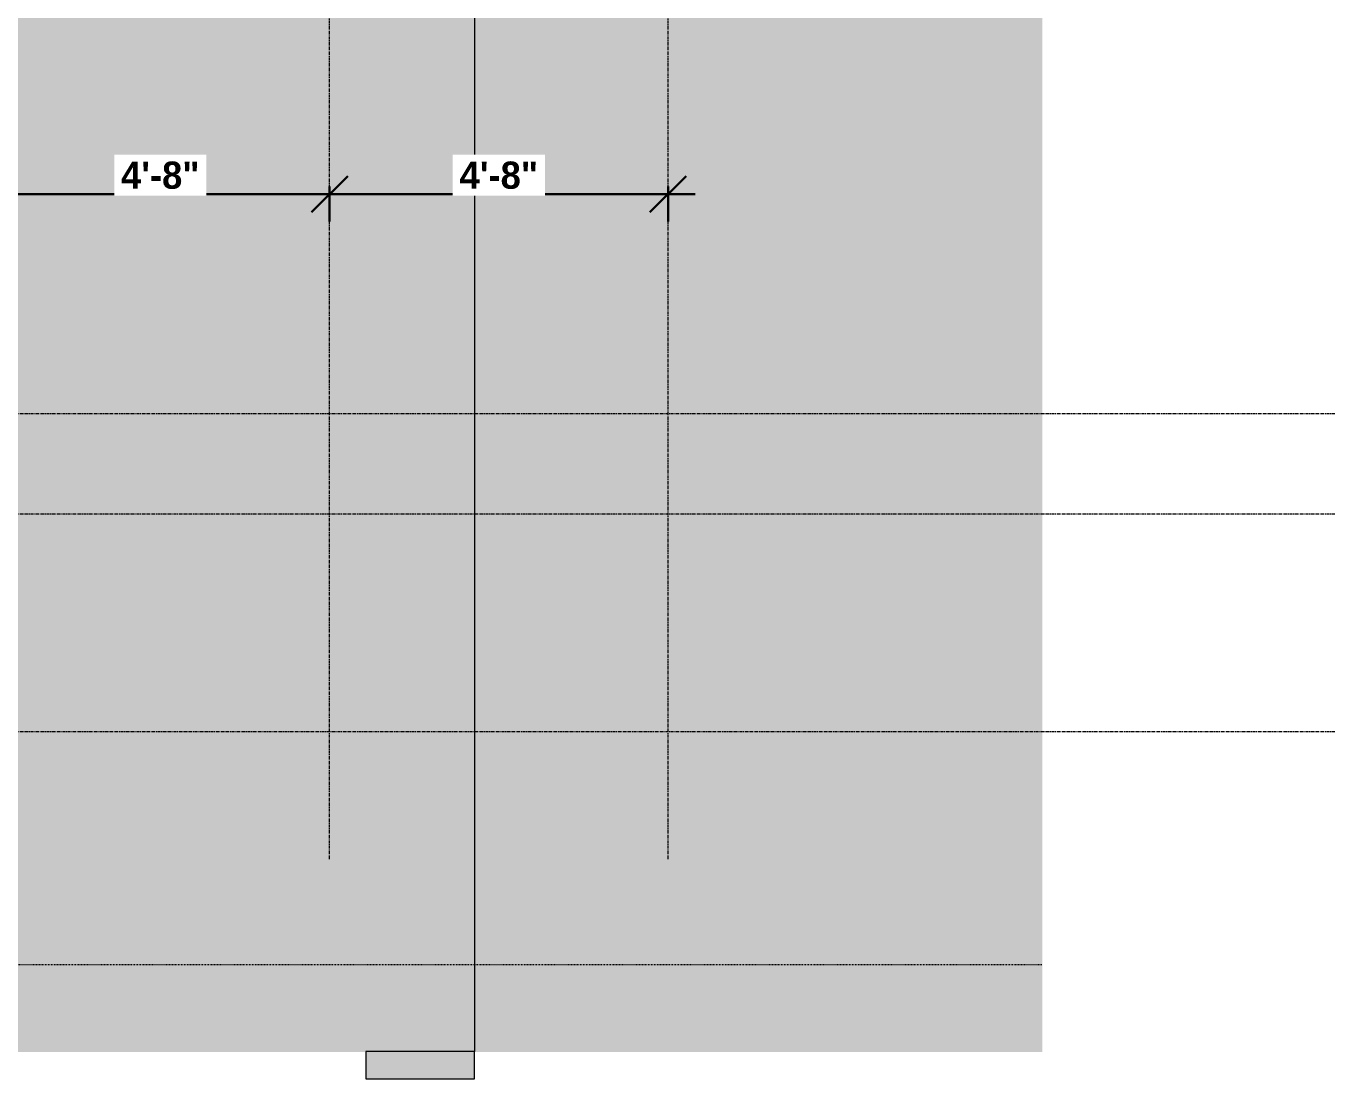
# Model space of a CAD drawing. Header units: inches. Extents: x -3210 to -1935, y -327 to 478.
# Drawn here: x -2152 to -1935.5, y -201.4 to -27.3 of the extents above; entities that cross this region are included whole.
import ezdxf

# ---------------------------------------------------------------- set-up
doc = ezdxf.new("R2010")
doc.units = ezdxf.units.IN
doc.header["$MEASUREMENT"] = 0
doc.linetypes.add('Aligning Line 1_8_', pattern=[0.25, 0.125, -0.125])
doc.linetypes.add('Grid Line 1_2_', pattern=[0.875, 0.5, -0.125, 0.125, -0.125])
for name, color, linetype, lineweight in [('A-ANNO-DIMS-1', 211, 'Continuous', 30), ('A-FLOR-LEVL-1', 51, 'Grid Line 1_2_', 9), ('C-TOPO', 7, 'Continuous', 9), ('G-ANNO-SYMB', 111, 'Aligning Line 1_8_', 9), ('G-ANNO-SYMB-1', 111, 'Continuous', 9), ('S-GRID-1', 1, 'Grid Line 1_2_', 9)]:
    doc.layers.add(name, color=color, linetype=linetype, lineweight=lineweight)
doc.styles.add('Century Gothic_B', font='GOTHICB.TTF', dxfattribs={"height": 4.5})
doc.dimstyles.new('OD__1_16__Tol__', dxfattribs={"dimscale": 12, "dimtxt": 4.698757, "dimasz": 0.5, "dimexe": 0.375, "dimexo": 0.25, "dimgap": 0.0625, "dimtad": 1, "dimdec": 4, "dimrnd": 0.0625, "dimzin": 3, "dimdsep": 46, "dimlunit": 4, "dimtxsty": 'Century Gothic_B', "dimblk1": 'OBLIQUE', "dimblk2": 'OBLIQUE', "dimsah": 1, "dimcen": 0.09, "dimdle": 0.375, "dimazin": 0, "dimtfac": 1, "dimtdec": 4, "dimtix": 1, "dimtmove": 0, "dimatfit": 3, "dimfxl": 1, "dimtvp": 1, "dimtfill": 1, "dimfrac": 2, "dimtolj": 1, "dimtzin": 0, "dimlwd": 30, "dimlwe": 30, "dimarcsym": 2})

# ---------------------------------------------------------------- blocks, each defined once
blk = doc.blocks.new('Section - 3_32_ x 3_8_-54337-BUILDING SECTION - NORTH_SOUTH - LOOKING EAST')
at = {"layer": 'G-ANNO-SYMB-1'}
blk.add_hatch(color=256, dxfattribs=at).paths.add_polyline_path([(-2782.8, -166.82), (-2800.8, -166.82), (-2800.8, -171.32), (-2782.8, -171.32)], flags=0)
for p, q in [((-2800.8, -171.32), (-2800.8, -166.82)), ((-2800.8, -166.82), (-2782.8, -166.82)), ((-2782.8, -166.82), (-2782.8, -171.32)), ((-2782.8, -171.32), (-2800.8, -171.32))]:
    blk.add_line(p, q, dxfattribs=at)
blk = doc.blocks.new('_Oblique')
at = {"color": 0, "linetype": 'ByBlock', "lineweight": -2}
blk.add_line((-0.5, -0.5), (0.5, 0.5), dxfattribs=at)
blk = doc.blocks.new('DIMBLOCK10-BUILDING SECTION - NORTH_SOUTH - LOOKING EAST')
at = {"layer": 'A-ANNO-DIMS-1', "color": 0, "lineweight": 30, "transparency": 16777216}
for p, q in [((-2157.77, -53.81), (-2157.77, -59.55)), ((-2101.77, -53.81), (-2101.77, -59.55)), ((-2162.27, -55.05), (-2097.27, -55.05))]:
    blk.add_line(p, q, dxfattribs=at)
at = {"layer": 'Defpoints', "color": 0, "transparency": 16777216}
for p in [(-2157.77, -50.81), (-2101.77, -50.81), (-2101.77, -55.05)]:
    blk.add_point(p, dxfattribs=at)
at = {"layer": 'A-ANNO-DIMS-1', "color": 0, "lineweight": 30, "transparency": 16777216, "xscale": 5.999999999999999, "yscale": 5.999999999999999, "zscale": 5.999999999999999, "rotation": 180}
blk.add_blockref('_Oblique', (-2157.77, -55.05), dxfattribs=at)
at = {"layer": 'A-ANNO-DIMS-1', "color": 0, "lineweight": 30, "transparency": 16777216, "xscale": 5.999999999999999, "yscale": 5.999999999999999, "zscale": 5.999999999999999}
blk.add_blockref('_Oblique', (-2101.77, -55.05), dxfattribs=at)
at = {"layer": 'A-ANNO-DIMS-1', "color": 0, "transparency": 16777216, "insert": (-2129.77, -51.94), "char_height": 4.5, "attachment_point": 5, "style": 'Century Gothic_B', "bg_fill": 3, "box_fill_scale": 1.25, "bg_fill_color": 256, "bg_fill_true_color": 13158600, "bg_fill_transparency": 0}
blk.add_mtext('\\A1;4\'-8"', dxfattribs=at)
blk = doc.blocks.new('DIMBLOCK11-BUILDING SECTION - NORTH_SOUTH - LOOKING EAST')
at = {"layer": 'A-ANNO-DIMS-1', "color": 0, "lineweight": 30, "transparency": 16777216}
for p, q in [((-2101.77, -53.81), (-2101.77, -59.55)), ((-2045.77, -53.81), (-2045.77, -59.55)), ((-2106.27, -55.05), (-2041.27, -55.05))]:
    blk.add_line(p, q, dxfattribs=at)
at = {"layer": 'Defpoints', "color": 0, "transparency": 16777216}
for p in [(-2101.77, -50.81), (-2045.77, -50.81), (-2045.77, -55.05)]:
    blk.add_point(p, dxfattribs=at)
at = {"layer": 'A-ANNO-DIMS-1', "color": 0, "lineweight": 30, "transparency": 16777216, "xscale": 5.999999999999999, "yscale": 5.999999999999999, "zscale": 5.999999999999999, "rotation": 180}
blk.add_blockref('_Oblique', (-2101.77, -55.05), dxfattribs=at)
at = {"layer": 'A-ANNO-DIMS-1', "color": 0, "lineweight": 30, "transparency": 16777216, "xscale": 5.999999999999999, "yscale": 5.999999999999999, "zscale": 5.999999999999999}
blk.add_blockref('_Oblique', (-2045.77, -55.05), dxfattribs=at)
at = {"layer": 'A-ANNO-DIMS-1', "color": 0, "transparency": 16777216, "insert": (-2073.77, -51.94), "char_height": 4.5, "attachment_point": 5, "style": 'Century Gothic_B', "bg_fill": 3, "box_fill_scale": 1.25, "bg_fill_color": 256, "bg_fill_true_color": 13158600, "bg_fill_transparency": 0}
blk.add_mtext('\\A1;4\'-8"', dxfattribs=at)

msp = doc.modelspace()

# ---------------------------------------------------------------- hatches: boundary and pattern name
at = {"layer": 'C-TOPO'}
for points in [[(-2140.44602, -196.93641), (-2042.33668, -196.93641), (-2042.33668, 14.86936), (-2180.08237, 20.60876), (-2197.03922, 17.57162), (-2276.19929, 20.67594), (-2298.9359, 12.57328), (-2323.44186, 13.41051), (-2325.58668, 12.45627), (-2325.58668, -95.375), (-2295.58668, -95.375), (-2295.58668, -109.375), (-2326.33668, -109.375), (-2326.33668, -196.93641), (-2157.01641, -196.93641)], [(-2018.55545, -196.93641), (-1983.85012, -196.93641), (-1983.85012, 14.8634), (-1989.11209, 15.49353), (-2041.15651, 21.10583), (-2042.33668, 21.14658), (-2042.33668, -196.93641), (-2041.15651, -196.93641)]]:
    msp.add_hatch(color=256, dxfattribs=at).paths.add_polyline_path(points, flags=0)

# ---------------------------------------------------------------- linework, layer by layer
at = {"layer": 'A-FLOR-LEVL-1'}
for p, q in [((-1935.47917, -91.375), (-3194.57025, -91.375)), ((-1935.47917, -108), (-3194.57025, -108)), ((-1935.47917, -144), (-3194.57025, -144))]:
    msp.add_line(p, q, dxfattribs=at)
at = {"layer": 'G-ANNO-SYMB'}
msp.add_line((-2876.84459, -182.48287), (-1983.85012, -182.48287), dxfattribs=at)
at = {"layer": 'G-ANNO-SYMB-1'}
msp.add_line((-2077.79874, 405.76985), (-2077.79874, -196.89908), dxfattribs=at)
at = {"layer": 'S-GRID-1'}
for p, q in [((-2101.77418, -165.07357), (-2101.77418, 454.14485)), ((-2045.77418, -165.07357), (-2045.77418, 454.14485))]:
    msp.add_line(p, q, dxfattribs=at)

# ---------------------------------------------------------------- block references
at = {"layer": 'G-ANNO-SYMB-1', "extrusion": (0, 0, -1)}
msp.add_blockref('Section - 3_32_ x 3_8_-54337-BUILDING SECTION - NORTH_SOUTH - LOOKING EAST', (4878.59748, -30.07854), dxfattribs=at)

# ---------------------------------------------------------------- next in the draw order: dimensions: what is measured, and where the dimension line sits
at = {"layer": 'A-ANNO-DIMS-1'}
dim = msp.add_linear_dim(base=(-2101.77418, -55.05026), p1=(-2157.77418, -50.80762), p2=(-2101.77418, -50.80762), dimstyle='OD__1_16__Tol__', override={"dimpost": '<>', "dimfxl": 56}, dxfattribs=at)
dim.commit()
dim.dimension.update_dxf_attribs({"geometry": 'DIMBLOCK10-BUILDING SECTION - NORTH_SOUTH - LOOKING EAST', "text_midpoint": (-2129.77418, -51.93707)})

# ---------------------------------------------------------------- next in the draw order: dimensions: what is measured, and where the dimension line sits
dim = msp.add_linear_dim(base=(-2045.77418, -55.05026), p1=(-2101.77418, -50.80762), p2=(-2045.77418, -50.80762), dimstyle='OD__1_16__Tol__', override={"dimpost": '<>', "dimfxl": 56}, dxfattribs=at)
dim.commit()
dim.dimension.update_dxf_attribs({"geometry": 'DIMBLOCK11-BUILDING SECTION - NORTH_SOUTH - LOOKING EAST', "text_midpoint": (-2073.77418, -51.93707)})

doc.saveas('drawing.dxf')
